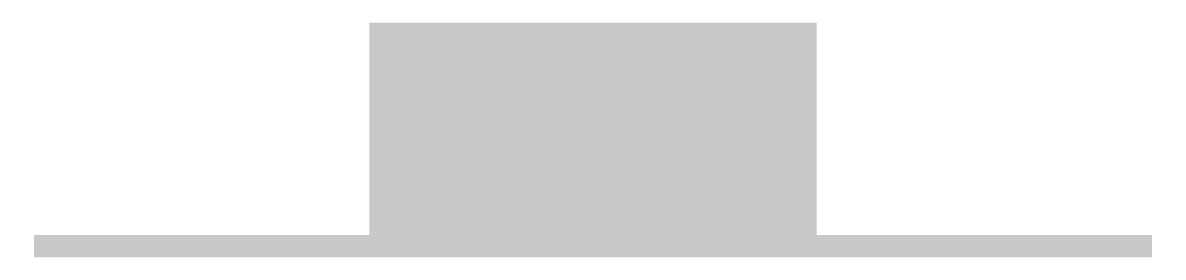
# Model space of a CAD drawing. Extents: x -0.05 to 5.05, y -0.05 to 1.
import ezdxf

# ---------------------------------------------------------------- set-up
doc = ezdxf.new("R2010")
doc.units = 0
doc.header["$MEASUREMENT"] = 0
doc.layers.get('0').update_dxf_attribs({"linetype": 'CONTINUOUS'})

msp = doc.modelspace()

# ---------------------------------------------------------------- linework, layer by layer
at = {"color": 1}
for points, const_width in [([(1.5, 0.5), (3.5, 0.5)], 1), ([(0, 0), (5, 0)], 0.1)]:
    msp.add_lwpolyline(points, dxfattribs=dict(at, const_width=const_width))

doc.saveas('drawing.dxf')
